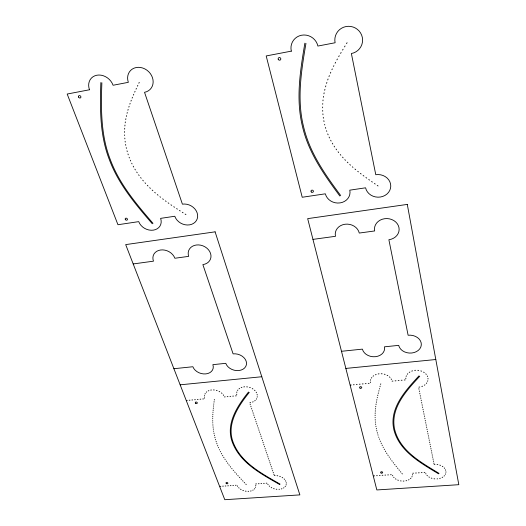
<?xml version="1.0" encoding="UTF-8"?>
<svg xmlns="http://www.w3.org/2000/svg" width="526" height="526" viewBox="0 0 526 526"><rect width="100%" height="100%" fill="white"/><g stroke="black" fill="none" stroke-linecap="round" stroke-linejoin="round"><path stroke-width="0.79" d="M124.577 132.401L124.583 131.5M375.123 415.704L375.13 415.106M212.714 418.814L212.721 418.407M322.635 107.021L322.629 107.823M412.542 474.498L412.502 475.037M100.854 82.543C99.96 108.369 99.776 135.129 109.336 159.582C118.383 184.041 135.465 204.298 152.29 223.754M101.866 82.74C100.959 108.441 100.736 135.083 110.236 159.431C119.231 183.784 136.254 203.943 152.994 223.326M212.747 416.914L212.767 416.309M375.17 413.521L375.196 412.89M124.655 129.179L124.701 128.259M322.714 104.319L322.754 103.517M405.816 378.115L405.816 378.792M212.826 414.81L212.859 414.212M445.93 472.315L445.943 471.769M375.288 411.279L375.327 410.675M212.964 412.555L212.991 412.114M204.417 396.071L204.489 395.46M213.109 410.615L213.161 410.01M124.872 125.97L124.964 125.063M322.957 100.808L323.043 99.979M375.465 409.083L375.525 408.452M213.3 408.511L213.359 407.906M213.53 406.315L213.589 405.796M257.253 396.637L257.168 397.176M213.76 404.29L213.819 403.837M375.709 406.861L375.781 406.289M214.023 402.173L214.102 401.568M214.292 400.056L214.371 399.444M125.234 122.788L125.359 121.881M323.372 97.303L323.516 96.324M376.005 404.639L376.103 404.001M304.876 43.185C300.28 70.445 295.691 98.816 302.397 126.161C308.321 152.376 324.108 174.816 339.868 196.027M305.954 43.395C301.313 70.767 296.684 99.296 303.581 126.727C309.577 152.54 325.173 174.632 340.697 195.56M376.36 402.416L376.471 401.779M125.721 119.619L125.878 118.718M236.746 392.554L236.891 391.949M323.944 93.806L324.141 92.806M376.767 400.187L376.892 399.55M126.325 116.47L126.523 115.575M377.254 397.787L377.359 397.321M370.488 380.298L370.659 379.654M286.197 484.518L286.052 485.038M377.714 395.723L377.859 395.085M324.68 90.294L324.91 89.328M378.24 393.487L378.398 392.85M127.068 113.294L127.279 112.465M378.825 391.16L378.963 390.608M379.384 389.01L379.509 388.523M427.789 380.719L427.592 381.33M379.982 386.761L380.16 386.117M325.548 86.849L325.824 85.863M380.6 384.506L380.785 383.855M255.597 486.984L255.445 487.418M127.89 110.256L128.147 109.375M326.561 83.397L326.876 82.418M128.85 107.094L129.107 106.311M406.131 376.452L406.381 375.801M129.85 104.135L130.132 103.333M327.705 79.972L328.06 78.999M445.601 473.814L445.39 474.294M130.961 101.11L131.29 100.249M328.98 76.572L329.361 75.606M132.138 98.106L132.493 97.251M133.387 95.114L133.755 94.266M330.361 73.199L330.782 72.24M412.101 476.457L411.865 476.924M134.689 92.135L135.07 91.287M136.037 89.164L136.431 88.315M331.906 69.748L332.3 68.899M137.424 86.198L137.825 85.35M138.831 83.226L139.239 82.378M204.962 394.007L205.265 393.468M333.471 66.467L333.885 65.645M335.121 63.219L335.621 62.278M256.596 398.708L256.287 399.214M336.91 59.879L337.396 58.997M338.705 56.67L339.237 55.736M340.592 53.409L341.137 52.482M342.558 50.102L343.083 49.234M344.497 46.913L345.069 45.986M346.502 43.665L347.081 42.737M237.528 390.516L237.89 389.99M371.395 378.109L371.803 377.53M426.777 382.889L426.343 383.467M285.427 486.254L285.099 486.675M248.522 392.034C237.384 405.894 225.207 424.166 232.492 442.642C240.507 463.301 261.6 474.084 279.668 484.545M249.258 392.409C238.219 406.157 226.048 424.239 233.255 442.583C241.204 463.084 262.172 473.748 280.095 484.137M407.295 374.275L407.768 373.716M254.742 488.615L254.4 489.016M444.483 475.649L444.056 476.089M419.012 375.853C405.684 390.279 388.957 408.189 393.856 429.637C399.313 451.413 420.82 463.018 438.533 473.827M419.748 376.254C406.545 390.568 389.858 408.281 394.684 429.564C400.108 451.183 421.49 462.65 439.059 473.393M410.924 478.187L410.458 478.634M206.271 392.245L206.764 391.811M255.222 400.444L254.702 400.871M373.079 376.221L373.684 375.761M239.047 388.806L239.606 388.398M424.955 384.802L424.357 385.229M283.941 487.72L283.481 488.016M409.208 372.454L409.879 372.02M253.197 489.989L252.756 490.239M442.714 477.141L442.09 477.503M409.037 479.64L408.446 479.942M208.224 390.91L208.888 390.621M253.19 401.765L252.519 402.048M375.406 374.801L376.169 374.492M422.582 386.189L421.806 386.492M241.197 387.563L241.901 387.307M411.733 371.119L412.542 370.85M281.962 488.733L281.344 488.93M440.328 478.252L439.624 478.463M251.132 490.903L250.507 491.067M406.716 480.6L406.013 480.777M210.689 390.114L211.459 389.996M378.201 373.947L379.055 373.822M250.639 402.561L249.962 402.66M419.741 387.031L418.933 387.149M133.196 263.947L153.474 261.172A11.631 9.317 24.8 0 1 160.614 249.995A11.631 9.317 24.8 0 1 174.862 258.253L188.689 256.359A11.704 9.56 22.6 0 1 196.237 245.017A11.704 9.56 22.6 0 1 210.512 253.308A11.704 9.56 22.6 0 1 202.872 264.598L233.097 353.86A10.75 8.192 16 0 1 246.135 361.112A10.75 8.192 16 0 1 238.837 370.547A10.75 8.192 16 0 1 225.779 363.321L212.866 364.663A10.658 8.021 17.9 0 1 205.857 373.894A10.658 8.021 17.9 0 1 192.871 366.74L173.896 368.713M312.957 239.383L335.489 236.305A12.157 10.454 8.1 0 1 344.984 224.247A12.157 10.454 8.1 0 1 359.271 233.057L374.657 230.953A12.341 10.645 3.1 0 1 384.637 218.704A12.341 10.645 3.1 0 1 398.958 227.554A12.341 10.645 3.1 0 1 388.878 239.738L408.11 335.233A11.401 8.962 3.2 0 1 421.181 342.913A11.401 8.962 3.2 0 1 411.792 353.005A11.401 8.962 3.2 0 1 398.701 345.352L384.447 346.831A11.23 8.824 6.1 0 1 375.426 356.694A11.23 8.824 6.1 0 1 362.401 349.126L341.486 351.296M243.801 386.886L244.603 386.801M414.672 370.389L415.553 370.297M279.503 489.285L278.971 489.331M437.625 478.831L437.08 478.877M180.155 384.822L261.797 376.741M345.852 368.424L435.804 359.521M186.506 400.503L187.276 400.431M189.202 400.253L189.978 400.181M191.905 399.997L192.674 399.924M194.607 399.74L195.383 399.668M197.316 399.484L198.092 399.412M200.031 399.234L200.807 399.155M202.747 398.978L203.523 398.905M224.431 396.933L225.22 396.86M227.186 396.676L227.975 396.597M229.947 396.413L230.743 396.341M232.716 396.157L233.505 396.078M235.484 395.894L236.279 395.822M350.382 385.078L351.23 384.999M353.347 384.795L354.195 384.716M356.312 384.519L357.161 384.44M359.284 384.236L360.139 384.158M362.263 383.96L363.118 383.875M365.248 383.678L366.103 383.599M368.233 383.395L369.088 383.316M392.087 381.153L392.955 381.067M395.118 380.863L395.986 380.785M398.162 380.581L399.03 380.495M401.2 380.291L402.074 380.213M404.251 380.002L405.125 379.923M434.121 464.379L434.949 464.346M274.322 475.589L275.078 475.563M220.105 486.353L220.828 486.307M222.643 486.182L223.366 486.129M225.181 486.011L225.904 485.958M227.725 485.833L228.455 485.787M230.27 485.662L230.999 485.61M232.821 485.485L233.551 485.439M235.378 485.314L236.108 485.261M255.761 483.927L256.504 483.874M258.351 483.749L259.094 483.696M260.942 483.572L261.685 483.519M263.539 483.394L264.282 483.341M266.143 483.216L266.886 483.164M373.795 475.885L374.584 475.833M376.563 475.695L377.352 475.642M379.338 475.504L380.127 475.451M382.113 475.32L382.908 475.261M384.9 475.129L385.696 475.077M387.682 474.939L388.484 474.886M390.476 474.748L391.272 474.695M412.746 473.229L413.554 473.176M415.573 473.038L416.388 472.986M418.413 472.848L419.222 472.789M421.247 472.65L422.062 472.598M424.094 472.46L424.909 472.401M403.942 481.066L403.212 481.093M248.673 491.33L248.048 491.356M381.238 373.736L382.119 373.802M213.457 389.93L214.279 389.99M417.782 370.317L418.67 370.416M434.759 478.851L433.989 478.759M246.655 386.827L247.49 386.926M276.854 489.298L276.183 489.219M401.147 480.968L400.45 480.856M437.027 464.471L437.842 464.596M277.011 475.682L277.787 475.806M246.122 491.238L245.366 491.12M216.324 390.364L217.126 390.601M384.282 374.19L385.117 374.44M274.243 488.799L273.513 488.562M431.958 478.318L431.254 478.081M249.541 387.392L250.337 387.662M420.833 370.909L421.655 371.198M243.512 490.633L242.795 490.37M398.419 480.33L397.728 480.067M279.674 476.306L280.404 476.576M439.815 465.122L440.564 465.405M219.046 391.39L219.769 391.778M387.083 375.268L387.813 375.682M271.778 487.806L271.173 487.47M429.486 477.292L428.887 476.931M252.224 388.543L252.921 388.964M241.112 489.561L240.494 489.18M282.107 477.411L282.725 477.805M423.568 372.125L424.258 372.572M396.032 479.219L395.42 478.811M442.274 466.286L442.892 466.7M185.119 214.075L185.934 214.595M182.272 212.261L183.087 212.78M180.234 210.952L179.419 210.426M177.387 209.111L176.578 208.585M174.553 207.244L173.744 206.711M171.732 205.35L170.93 204.805M377.234 185.402L378.043 185.954M374.394 183.456L375.202 184.015M372.362 182.055L371.553 181.496M168.879 203.384L168.136 202.858M369.535 180.083L368.726 179.517M366.714 178.084L365.912 177.512M166.157 201.445L165.394 200.893M363.92 176.052L363.124 175.467M163.408 199.42L162.633 198.828M361.152 173.981L360.363 173.383M160.588 197.243L159.937 196.731M358.416 171.864L357.7 171.292M158.043 195.199L157.287 194.574M221.42 392.915L222.005 393.428M355.721 169.694L354.965 169.063M269.647 486.372L269.18 485.939M155.38 192.957L154.69 192.358M352.959 167.36L352.335 166.808M389.431 376.886L389.99 377.431M350.487 165.164L349.764 164.493M152.875 190.728L152.152 190.064M254.485 390.18L255.031 390.719M239.106 488.102L238.659 487.655M427.434 475.813L426.961 475.326M347.969 162.797L347.259 162.107M150.383 188.387L149.68 187.703M284.106 478.916L284.573 479.403M345.503 160.345L344.826 159.648M147.964 185.974L147.287 185.27M394.059 477.647L393.672 477.213M425.777 373.861L426.284 374.433M245.787 484.084L246.247 484.571M244.176 482.381L244.636 482.868M243.032 481.165L242.571 480.672M241.427 479.449L241 478.989M239.836 477.72L239.383 477.227M444.207 467.87L444.641 468.383M343.143 157.839L342.485 157.103M145.623 183.489L145.012 182.805M238.252 475.984L237.805 475.491M236.687 474.242L236.24 473.735M235.142 472.479L234.701 471.973M143.361 180.911L142.743 180.181M340.835 155.216L340.243 154.506M233.531 470.599L233.189 470.191M401.923 473.426L402.351 473.939M400.444 471.631L400.865 472.144M399.392 470.349L398.964 469.83M232.071 468.837L231.71 468.39M397.912 468.541L397.498 468.022M396.453 466.72L396.039 466.2M230.671 467.095L230.289 466.608M141.172 178.242L140.613 177.525M338.678 152.566L338.073 151.784M395.006 464.892L394.592 464.366M393.573 463.051L393.224 462.584M229.251 465.267L228.849 464.741M392.172 461.19L391.798 460.691M223.254 394.829L223.655 395.427M227.87 463.419L227.482 462.887M139.14 175.552L138.594 174.79M336.607 149.805L336.055 149.042M390.719 459.211L390.43 458.81M226.509 461.519L226.16 461.013M389.404 457.35L389.102 456.91M268.102 484.663L267.8 484.17M388.155 455.516L387.787 454.97M137.214 172.798L136.707 172.028M225.194 459.586L224.885 459.119M334.641 146.964L334.102 146.143M386.893 453.59L386.551 453.044M223.984 457.725L223.662 457.212M256.155 392.179L256.504 392.79M237.653 486.359L237.357 485.827M135.373 169.924L134.906 169.148M385.676 451.637L385.341 451.078M391.127 378.917L391.475 379.548M332.807 144.045L332.307 143.197M222.82 455.832L222.518 455.325M384.493 449.631L384.19 449.099M285.513 480.698L285.796 481.237M221.696 453.892L221.407 453.373M133.689 167.038L133.229 166.196M425.994 473.979L425.758 473.492M331.097 141.047L330.67 140.238M383.342 447.567L383.112 447.133M220.578 451.834L220.355 451.393M382.336 445.627L382.067 445.081M132.039 163.895L131.704 163.211M427.283 375.978L427.566 376.629M392.777 475.846L392.547 475.32M219.631 449.947L219.447 449.572M329.532 137.976L329.112 137.082M381.363 443.628L381.113 443.089M218.632 447.823L218.435 447.383M130.672 160.989L130.336 160.22M445.463 469.751L445.68 470.316M380.43 441.557L380.206 441.031M328.112 134.834L327.737 133.92M217.823 445.943L217.586 445.371M379.542 439.401L379.351 438.908M129.409 157.964L129.133 157.254M216.995 443.859L216.804 443.339M326.784 131.434L326.514 130.691M378.792 437.382L378.661 437.014M216.291 441.886L216.094 441.301M128.259 154.815L127.976 153.973M250.093 404.04L250.304 404.665M250.83 406.223L251.04 406.848M251.566 408.406L251.776 409.024M252.302 410.576L252.513 411.194M253.032 412.732L253.243 413.351M253.762 414.889L253.973 415.507M254.492 417.039L254.696 417.651M255.215 419.176L255.426 419.787M255.938 421.313L256.142 421.918M256.655 423.437L256.866 424.041M257.372 425.554L257.582 426.159M258.088 427.664L258.292 428.263M258.799 429.768L259.002 430.367M259.509 431.866L259.712 432.457M260.219 433.95L260.423 434.548M260.922 436.034L261.126 436.626M261.626 438.105L261.83 438.697M262.329 440.177L262.527 440.768M263.026 442.234L263.224 442.826M263.723 444.292L263.92 444.878M264.414 446.337L264.611 446.922M265.104 448.376L265.301 448.961M265.794 450.414L265.992 450.992M266.478 452.439L266.675 453.017M267.162 454.457L267.359 455.029M267.846 456.469L268.036 457.041M268.523 458.475L268.72 459.047M269.2 460.474L269.391 461.046M269.877 462.466L270.068 463.038M270.548 464.451L270.739 465.017M271.219 466.43L271.409 466.996M271.889 468.403L272.074 468.968M272.553 470.369L272.744 470.934M273.218 472.328L273.402 472.887M273.875 474.288L274.066 474.84M378.056 435.193L377.911 434.726M325.739 128.351L325.456 127.404M215.627 439.835L215.469 439.302M127.272 151.679L127.036 150.831M204.653 398.261L204.509 397.63M377.451 433.174L377.287 432.569M215.035 437.777L214.878 437.185M324.785 124.978L324.614 124.3M257.109 394.375L257.234 395.013M376.886 431.004L376.748 430.419M214.509 435.673L214.384 435.147M126.418 148.398L126.233 147.596M376.406 428.881L376.294 428.302M324.016 121.618L323.832 120.678M418.86 388.615L418.998 389.279M419.327 390.936L419.465 391.6M419.794 393.251L419.926 393.908M420.261 395.552L420.392 396.209M420.721 397.847L420.853 398.498M421.181 400.135L421.313 400.786M421.642 402.41L421.773 403.061M422.095 404.678L422.227 405.329M422.556 406.94L422.68 407.584M423.009 409.195L423.134 409.839M423.463 411.437L423.588 412.082M423.91 413.679L424.041 414.317M424.357 415.908L424.489 416.539M424.804 418.131L424.936 418.762M425.251 420.34L425.383 420.971M425.698 422.549L425.823 423.174M426.139 424.745L426.264 425.37M426.579 426.934L426.704 427.559M427.02 429.117L427.145 429.735M427.46 431.287L427.585 431.912M427.894 433.457L428.019 434.075M428.328 435.613L428.453 436.232M428.762 437.763L428.887 438.382M429.196 439.907L429.315 440.518M429.624 442.044L429.749 442.655M430.051 444.174L430.176 444.779M430.478 446.298L430.603 446.903M430.906 448.408L431.024 449.013M431.333 450.512L431.452 451.117M431.754 452.616L431.872 453.215M432.175 454.707L432.293 455.299M432.596 456.792L432.714 457.383M433.01 458.869L433.135 459.461M433.431 460.94L433.549 461.526M433.845 462.998L433.963 463.59M214.062 433.634L213.95 433.062M125.76 145.308L125.602 144.407M236.753 394.717L236.674 394.125M286.229 482.618L286.302 483.17M375.998 426.678L375.912 426.178M213.655 431.405L213.595 431.018M323.411 118.232L323.28 117.298M370.416 382.632L370.35 381.961M125.234 142.086L125.135 141.303M213.359 429.407L213.286 428.874M375.676 424.535L375.597 423.956M255.741 485.09L255.774 485.63M427.973 378.312L428.013 378.99M213.109 427.349L213.056 426.823M322.971 114.727L322.892 113.853M375.419 422.345L375.373 421.819M124.866 138.857L124.8 138.121M212.925 425.264L212.885 424.699M375.248 420.149L375.209 419.518M322.714 111.249L322.681 110.401M212.793 422.996L212.774 422.628M124.642 135.576L124.616 134.906M375.143 417.756L375.137 417.374M212.728 421.102L212.721 420.563M89.499 89.762L67.183 94.036L117.956 224.727L138.713 221.63A12.026 9.803 28.2 0 0 153.368 230.138A12.026 9.803 28.2 0 0 160.614 218.369L174.783 216.252A12.091 10.073 26.1 0 0 189.524 224.865A12.091 10.073 26.1 0 0 197.119 212.8A12.091 10.073 26.1 0 0 182.404 204.16L144.532 92.313A13.604 11.697 42.3 0 0 152.448 77.611A13.604 11.697 42.3 0 0 136.135 67.545A13.604 11.697 42.3 0 0 128.344 82.332L113.077 85.251A13.558 11.329 42.3 0 0 96.804 75.231A13.558 11.329 42.3 0 0 89.499 89.762M291.325 51.14L266.195 55.947L302.22 197.257L325.357 193.811A12.512 11.099 9.7 0 0 340.079 202.898A12.512 11.099 9.7 0 0 349.783 190.169L365.59 187.808A12.703 11.316 3.2 0 0 380.397 197.02A12.703 11.316 3.2 0 0 390.555 183.949A12.703 11.316 3.2 0 0 375.774 174.704L351.375 53.54A13.9 13.729 14.4 0 0 362.329 37.431A13.9 13.729 14.4 0 0 345.93 26.563A13.9 13.729 14.4 0 0 335.108 42.757L317.895 46.051A13.814 13.308 37.2 0 0 301.536 35.235A13.814 13.308 37.2 0 0 291.325 51.14M215.101 231.841L125.681 244.61L224.786 499.7L299.873 494.887L215.101 231.841M407.288 204.41L307.671 218.632L376.833 489.949L458.817 484.689L407.288 204.41M360.047 388.116A1.085 0.822 7.2 0 0 361.75 387.616A1.085 0.822 7.2 0 0 360.231 386.702A1.085 0.822 7.2 0 0 360.047 388.116M381.067 472.986A1.013 0.717 6.5 0 0 382.672 472.578A1.013 0.717 6.5 0 0 381.265 471.763A1.013 0.717 6.5 0 0 381.067 472.986M278.228 59.28A1.374 1.295 38 0 0 280.522 59.773A1.374 1.295 38 0 0 279.7 57.584A1.374 1.295 38 0 0 278.228 59.28M311.293 191.964A1.243 1.105 13.7 0 0 313.378 191.609A1.243 1.105 13.7 0 0 311.892 190.149A1.243 1.105 13.7 0 0 311.293 191.964M195.593 403.232A1.032 0.75 17.3 0 0 197.283 403.14A1.032 0.75 17.3 0 0 196.066 402.022A1.032 0.75 17.3 0 0 195.593 403.232M226.285 483.519A0.96 0.657 14.3 0 0 227.85 483.381A0.96 0.657 14.3 0 0 226.647 482.434A0.96 0.657 14.3 0 0 226.285 483.519M78.505 96.994A1.348 1.105 41.7 0 0 80.629 97.751A1.348 1.105 41.7 0 0 79.886 95.666A1.348 1.105 41.7 0 0 78.505 96.994M125.379 219.605A1.203 0.967 29.5 0 0 127.364 219.789A1.203 0.967 29.5 0 0 126.233 218.159A1.203 0.967 29.5 0 0 125.379 219.605"/></g></svg>
